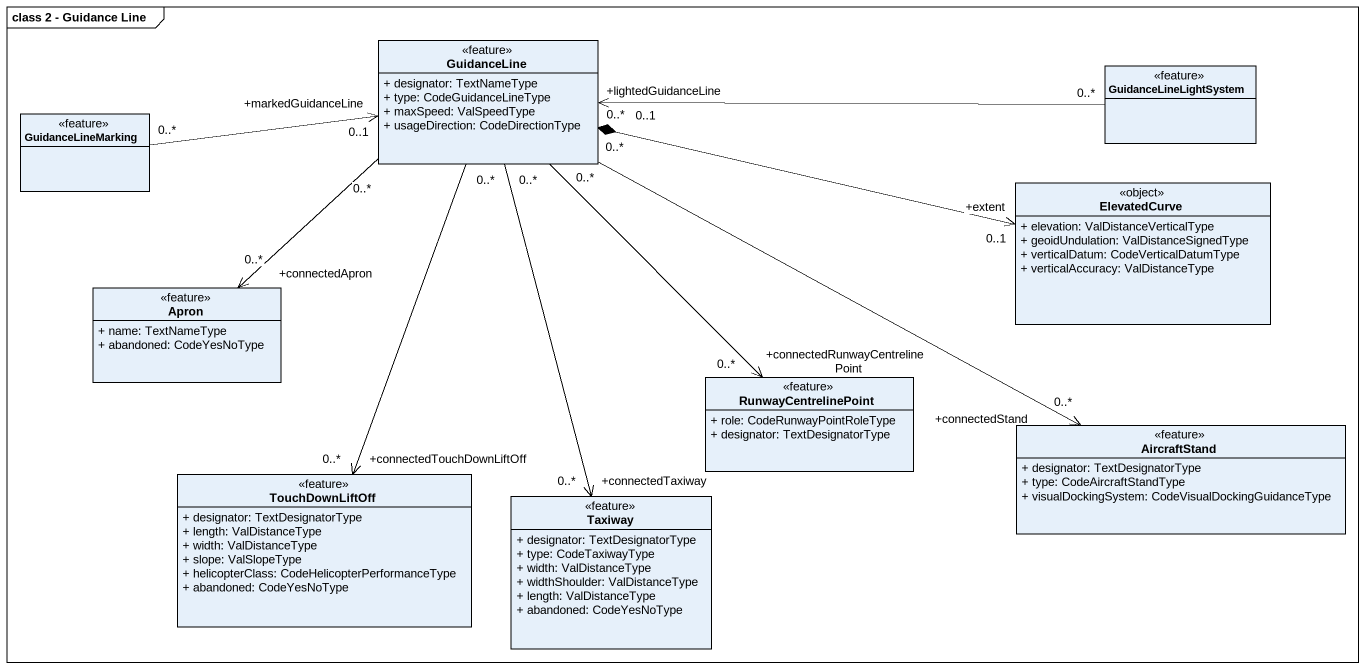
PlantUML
@startuml
mainframe class 2 - Guidance Line
hide circle
hide empty members
skinparam classAttributeIconSize 0
class GuidanceLine <<feature>> {
  + designator: TextNameType
  + type: CodeGuidanceLineType
  + maxSpeed: ValSpeedType
  + usageDirection: CodeDirectionType
}
class GuidanceLineLightSystem <<feature>>
class GuidanceLineMarking <<feature>>
class ElevatedCurve <<object>> {
  + elevation: ValDistanceVerticalType
  + geoidUndulation: ValDistanceSignedType
  + verticalDatum: CodeVerticalDatumType
  + verticalAccuracy: ValDistanceType
}
class Apron <<feature>> {
  + name: TextNameType
  + abandoned: CodeYesNoType
}
class RunwayCentrelinePoint <<feature>> {
  + role: CodeRunwayPointRoleType
  + designator: TextDesignatorType
}
class AircraftStand <<feature>> {
  + designator: TextDesignatorType
  + type: CodeAircraftStandType
  + visualDockingSystem: CodeVisualDockingGuidanceType
}
class TouchDownLiftOff <<feature>> {
  + designator: TextDesignatorType
  + length: ValDistanceType
  + width: ValDistanceType
  + slope: ValSlopeType
  + helicopterClass: CodeHelicopterPerformanceType
  + abandoned: CodeYesNoType
}
class Taxiway <<feature>> {
  + designator: TextDesignatorType
  + type: CodeTaxiwayType
  + width: ValDistanceType
  + widthShoulder: ValDistanceType
  + length: ValDistanceType
  + abandoned: CodeYesNoType
}
GuidanceLine "0..*" *-right-> "+extent\n0..1" ElevatedCurve
GuidanceLine "0..*" --> "+connectedApron\n0..*" Apron
GuidanceLine "0..*" --> "+connectedRunwayCentrelinePoint\n0..*" RunwayCentrelinePoint
GuidanceLine "0..*" -right-> "+connectedStand\n0..*" AircraftStand
GuidanceLine "0..*" --> "+connectedTouchDownLiftOff\n0..*" TouchDownLiftOff
GuidanceLine "0..*" --> "+connectedTaxiway\n0..*" Taxiway
GuidanceLineLightSystem "0..*" -left-> "+lightedGuidanceLine\n0..1" GuidanceLine
GuidanceLineMarking "0..*" -right-> "+markedGuidanceLine\n0..1" GuidanceLine
@enduml
